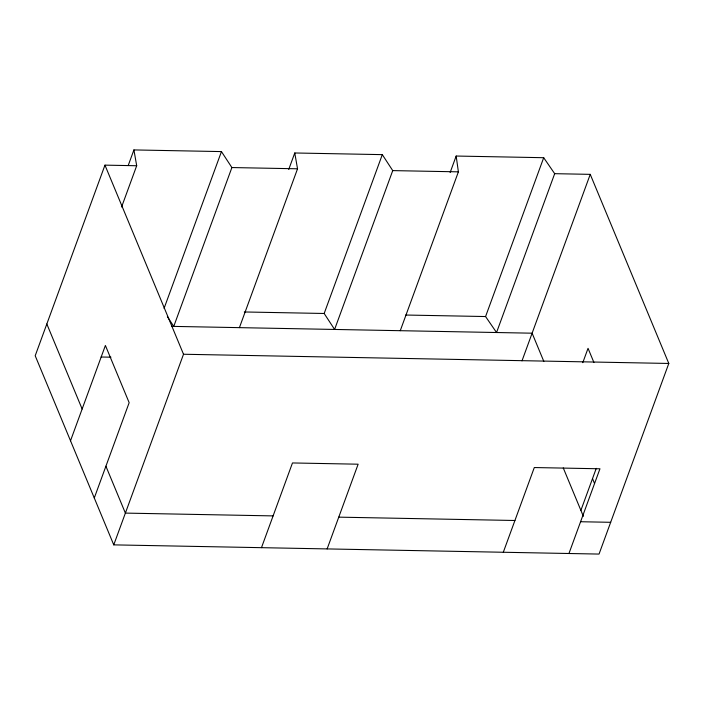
<?xml version="1.0" encoding="UTF-8"?>
<svg xmlns="http://www.w3.org/2000/svg" width="704" height="704" viewBox="0 0 704 704"><rect width="100%" height="100%" fill="white"/><g stroke="black" fill="none" stroke-linecap="round" stroke-linejoin="round"><path stroke-width="1.06" d="M167.385 316.642L173.756 326.392L231.889 167.552L221.452 151.589L133.918 149.926L136.69 165.739L104.958 165.141L35.2 355.758L113.758 544.87L599.042 554.074L668.8 363.458L590.242 174.354L554.682 173.677L543.699 157.705L456.166 156.042L450.129 172.542M128.251 165.396L133.918 149.926M121.59 207.002L136.69 165.739M70.514 440.774L105.398 345.47L129.158 402.679L94.283 497.983M164.076 308.37L221.452 151.589M113.758 544.87L183.515 354.253L104.958 165.141M288.728 169.479L294.765 152.979L382.307 154.634L392.735 170.606L334.602 329.446L324.174 313.482L382.307 154.634M239.413 327.642L297.537 168.793L294.765 152.979M261.474 547.668L292.477 462.95L358.134 464.2L327.131 548.918M400.259 330.695L458.392 171.846L456.166 156.042M554.682 173.677L496.549 332.526L485.575 316.545L543.699 157.705M521.99 360.87L590.242 174.354M503.298 552.262L534.301 467.544L599.958 468.785L568.955 553.502M582.789 362.666L588.042 348.322L593.921 362.481M580.888 510.374L596.27 468.354M231.889 167.552L297.537 168.793M392.735 170.606L458.392 171.846M244.297 311.969L324.174 313.482M405.698 315.031L485.575 316.545M171.565 326.357L532.118 333.194L543.84 361.434M183.515 354.253L668.8 363.458M101.077 357.007L110.959 357.192M273.099 515.9L125.382 513.102L105.908 466.215M338.756 517.15L514.923 520.494M580.58 521.734L610.667 522.306M592.513 478.606L594.581 483.569M563.244 467.896L583.37 516.331M46.825 323.99L82.139 409.006"/></g></svg>
